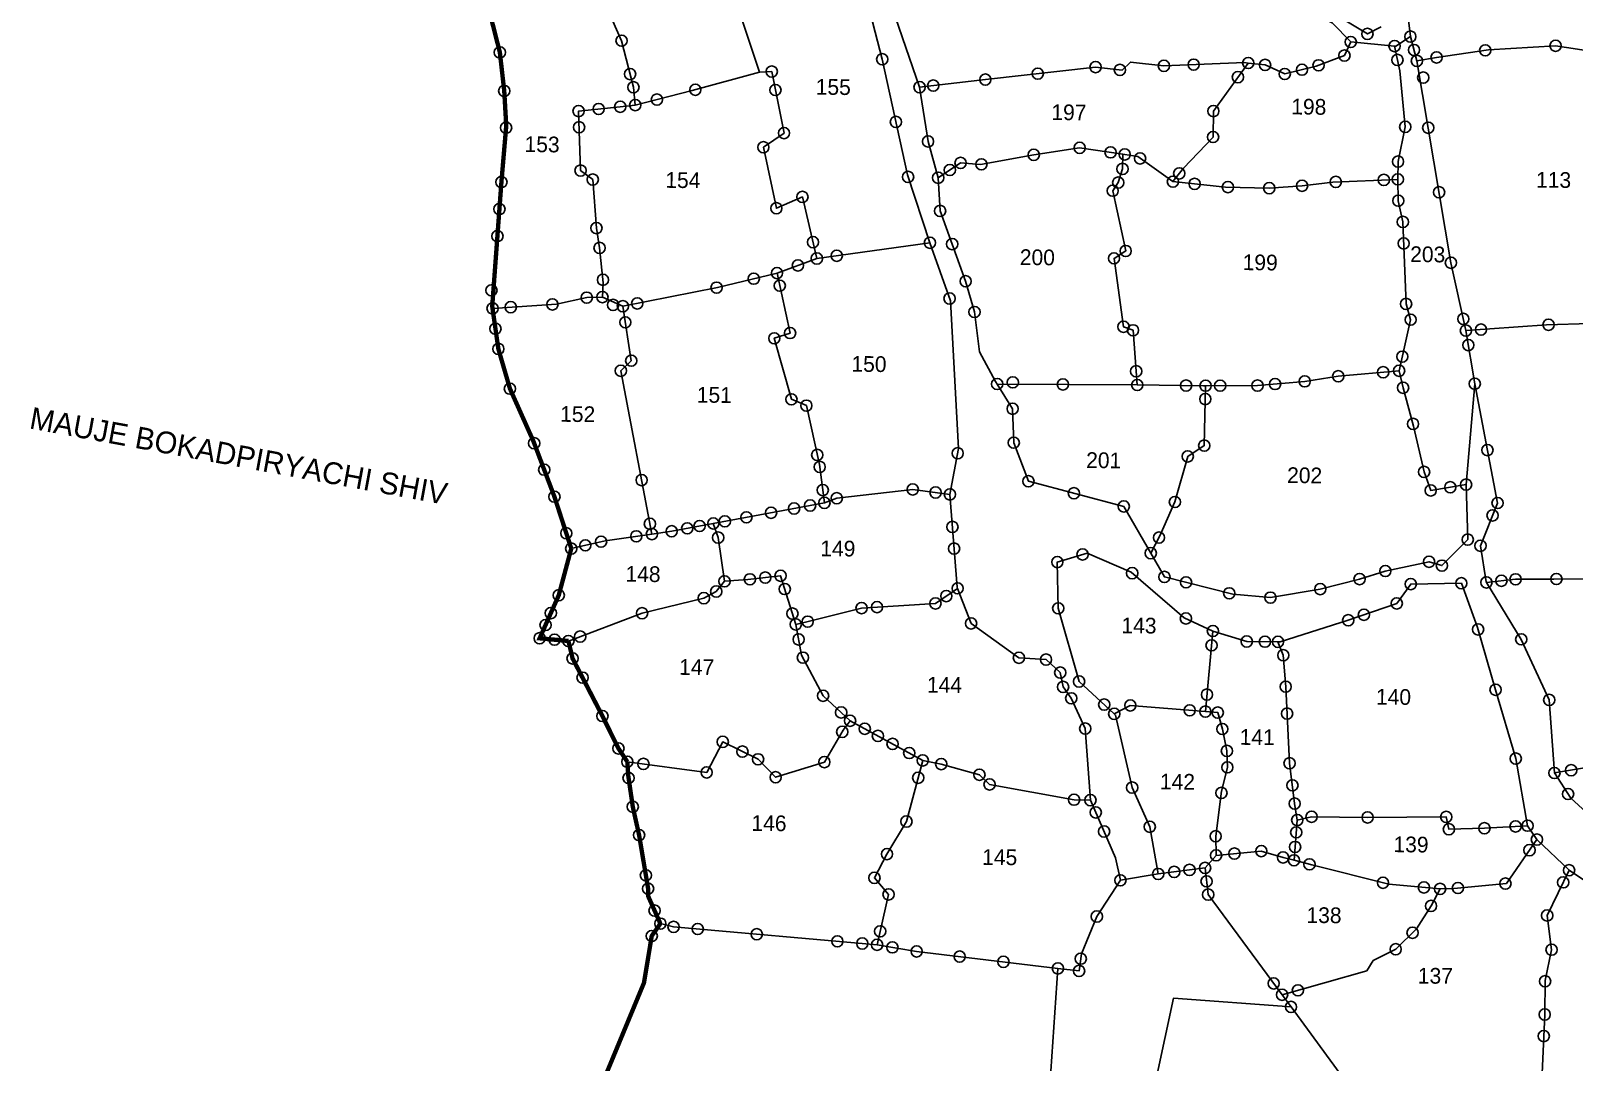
# Model space of a CAD drawing. Header units: metres. Extents: x 285473 to 288670, y 2087030 to 2089981.
# Drawn here: x 285638 to 286553, y 2088288 to 2088900 of the extents above; entities that cross this region are included whole.
import ezdxf
from ezdxf.enums import TextEntityAlignment as Align

# ---------------------------------------------------------------- set-up
doc = ezdxf.new("R2010")
doc.units = ezdxf.units.M
for name, color, linetype in [('OFF', 1, 'Continuous'), ('POLY_PARCEL', 6, 'Continuous'), ('POLY_ROAD', 30, 'Continuous'), ('SYM_STONE', 1, 'Continuous'), ('TEXT_MAPOUT', 7, 'Continuous'), ('TEXT_PARCEL', 7, 'Continuous'), ('V_BOUND_LINE', 7, 'Continuous')]:
    doc.layers.add(name, color=color, linetype=linetype)
doc.styles.add('TEXT_MAP', font='')
doc.styles.get('TEXT_MAP').set_extended_font_data('Kruti Dev 050')

# ---------------------------------------------------------------- blocks, each defined once
blk = doc.blocks.new('STONE')
blk.add_circle((0, 0), 0.851)

msp = doc.modelspace()

# ---------------------------------------------------------------- linework, layer by layer
at = {"layer": 'OFF'}
msp.add_lwpolyline([(286306.25, 2088399.69), (286283.86, 2088395.92)], dxfattribs=at)
at = {"layer": 'POLY_PARCEL'}
for points in [[(286069.67, 2088875.22), (286059.47, 2088906.13), (286046.75, 2088929.77), (286042.78, 2088936.7), (286053.35, 2088939.42)], [(285976.9, 2088919.2), (285987.98, 2088893.95), (285994.97, 2088866.32), (285996.07, 2088855.77)], [(286459.73, 2088881.99), (286455.83, 2088896.36)], [(286359.64, 2088880.7), (286369.65, 2088879.59), (286381.35, 2088874.19), (286400.05, 2088878.85), (286416.74, 2088885.15), (286420.49, 2088893.18)], [(286448.4, 2088811.7), (286448.52, 2088822.24), (286452.8, 2088842.85), (286449.52, 2088876.12), (286446.47, 2088890.73)], [(286459.73, 2088881.99), (286471.37, 2088884.01), (286502.23, 2088888.53), (286541.99, 2088890.92), (286579.63, 2088885.24)], [(286069.67, 2088875.22), (286077.01, 2088875.66), (286084.31, 2088839.11), (286072.06, 2088830.74), (286079.77, 2088794.59), (286095.25, 2088801.31), (286103.77, 2088764.75)], [(286164.72, 2088866.38), (286203.73, 2088870.89), (286269.09, 2088878.27), (286284.88, 2088876.47), (286289.8, 2088881.28), (286309.64, 2088879.04), (286357.5, 2088880.94), (286359.64, 2088880.7)], [(286315, 2088810.34), (286321.17, 2088818.37), (286338.81, 2088836.82), (286338.98, 2088852.21), (286359.64, 2088880.7)], [(286488.77, 2088722.02), (286479.89, 2088762.23), (286459.73, 2088881.99)], [(285996.07, 2088855.77), (286029.81, 2088864.31), (286069.67, 2088875.22)], [(285976.61, 2088741.84), (285977.11, 2088750.34), (285974.9, 2088771.03), (285973.01, 2088782.8), (285970.89, 2088811.6), (285963.65, 2088816.94), (285962.42, 2088852.21), (285987.18, 2088854.77), (285996.07, 2088855.77)], [(286175.75, 2088812.65), (286189.03, 2088821.45), (286200.78, 2088820.51), (286232.46, 2088826.24), (286259.67, 2088830.4), (286285.22, 2088826.63)], [(286293.81, 2088689.73), (286291.33, 2088722.17), (286285.67, 2088724.26), (286280.04, 2088764.84), (286286.98, 2088769.22), (286279.27, 2088804.97), (286282.56, 2088809.79), (286285.08, 2088817.87), (286285.22, 2088826.63)], [(286285.22, 2088826.63), (286286.39, 2088826.46), (286294.08, 2088825.16), (286315, 2088810.34)], [(286315, 2088810.34), (286346.18, 2088807.16), (286372.12, 2088806.47), (286391.6, 2088807.87), (286409.87, 2088810.1), (286448.4, 2088811.7)], [(286449.18, 2088698.14), (286456, 2088728.46), (286453.27, 2088737.81), (286451.37, 2088786.45), (286448.67, 2088799.05), (286448.4, 2088811.7)], [(286103.77, 2088764.75), (286170.87, 2088774.11)], [(286080.15, 2088756.09), (286103.77, 2088764.75)], [(285988.71, 2088736.44), (286044.79, 2088747.57), (286080.15, 2088756.09)], [(286080.15, 2088756.09), (286087.9, 2088720.54), (286078.54, 2088717.4), (286088.69, 2088681.22), (286097.56, 2088677.48), (286105.29, 2088642.54), (286108.28, 2088619.82)], [(285911.41, 2088735.16), (285949.4, 2088737.68), (285967.28, 2088741.54), (285976.61, 2088741.84)], [(285976.61, 2088741.84), (285988.71, 2088736.44)], [(285988.71, 2088736.44), (285993.66, 2088704.15), (285987.51, 2088698.14), (286005.93, 2088601.31)], [(286488.77, 2088722.02), (286502.87, 2088722.95), (286536.54, 2088725.41), (286614.31, 2088727.77)], [(286494.04, 2088690.45), (286488.77, 2088722.02)], [(286334.37, 2088689.3), (286365.16, 2088689.35), (286393.16, 2088691.87), (286413.06, 2088694.9), (286449.18, 2088698.14)], [(286488.91, 2088630.65), (286467.89, 2088627.15), (286463.96, 2088638.14), (286457.77, 2088665.35), (286451.53, 2088688.11), (286449.18, 2088698.14)], [(286210.74, 2088690.3), (286293.81, 2088689.73)], [(286293.81, 2088689.73), (286333.13, 2088689.3), (286334.37, 2088689.3)], [(286301.86, 2088589.97), (286307.45, 2088600.56), (286316.18, 2088620.32), (286323.78, 2088647.38), (286333.58, 2088653.76), (286334.37, 2088689.3)], [(286042.38, 2088607.58), (286108.28, 2088619.82)], [(286108.28, 2088619.82), (286115.61, 2088622.58), (286160.67, 2088627.75), (286182.7, 2088624.83)], [(285958.12, 2088592.71), (285978.29, 2088597.35), (286005.93, 2088601.31)], [(286005.93, 2088601.31), (286017.68, 2088602.99), (286042.38, 2088607.58)], [(286042.38, 2088607.58), (286045.24, 2088599.24), (286049.01, 2088573.27)], [(286049.01, 2088573.27), (286044.08, 2088567.24), (286036.74, 2088563.27), (286000.15, 2088554.36), (285956.45, 2088537.87)], [(286049.01, 2088573.27), (286062.81, 2088574.33), (286082.29, 2088576.55), (286091.3, 2088547.68)], [(286500.95, 2088572.63), (286518.25, 2088574.47), (286540.96, 2088574.63), (286601.38, 2088575.18), (286631.39, 2088576.06)], [(286091.3, 2088547.68), (286101.06, 2088550), (286130.33, 2088557.38), (286174.15, 2088560.14), (286187.3, 2088569.1)], [(286091.3, 2088547.68), (286094.75, 2088529.41), (286107.46, 2088505.36), (286123.51, 2088490.59)], [(286334.23, 2088496.01), (286338.72, 2088543.8)], [(286377.31, 2088537.37), (286380.46, 2088529.42), (286381.88, 2088510.77), (286384.21, 2088465.36), (286387.19, 2088441.42), (286388.71, 2088431.68)], [(286334.23, 2088496.01), (286289.72, 2088499.63), (286280.16, 2088494.67)], [(286340.63, 2088410.73), (286340.35, 2088422.08), (286343.89, 2088448.79), (286347.29, 2088462.93), (286346.99, 2088472.66), (286344.3, 2088485.66), (286341.57, 2088495.41), (286334.23, 2088496.01)], [(286123.51, 2088490.59), (286119.39, 2088484.97), (286108.24, 2088466.05), (286079.35, 2088457.04), (286068.93, 2088467.7), (286047.96, 2088478.06), (286038.43, 2088459.93), (285991.35, 2088466.27)], [(286123.51, 2088490.59), (286166.63, 2088467.02)], [(286139.52, 2088357.66), (286146.34, 2088387.57), (286137.93, 2088397.39), (286145.38, 2088411.49), (286156.95, 2088430.81), (286166.63, 2088467.02)], [(286166.63, 2088467.02), (286177.56, 2088464.87), (286200.19, 2088458.55), (286206.21, 2088452.81), (286256.38, 2088443.74), (286266.06, 2088443.46)], [(286541.27, 2088459.58), (286575.86, 2088465.32), (286594.08, 2088463.5), (286648.01, 2088464.12)], [(286388.71, 2088431.68), (286386.82, 2088407.79)], [(286388.71, 2088431.68), (286397.24, 2088433.61), (286430.49, 2088433.24), (286477.11, 2088433.54), (286478.66, 2088426.23), (286499.74, 2088426.81), (286525.39, 2088428.32)], [(286473.47, 2088390.82), (286481.58, 2088391.14), (286512.83, 2088394.03), (286530.87, 2088420.12)], [(286334.05, 2088403.26), (286340.63, 2088410.73)], [(286386.82, 2088407.79), (286380.35, 2088409.48), (286367.42, 2088413.27), (286340.63, 2088410.73)], [(286306.25, 2088399.69), (286334.05, 2088403.26)], [(286334.05, 2088403.26), (286335.9, 2088387.44), (286379.76, 2088328.01)], [(286473.47, 2088390.82), (286443.09, 2088393.59), (286397.4, 2088405.03), (286386.82, 2088407.79)], [(286529.47, 2088246.69), (286533.67, 2088259.61), (286533.86, 2088277.04), (286535.51, 2088316.32), (286535.74, 2088336.58), (286539.59, 2088354.77), (286536.97, 2088375.06), (286549.96, 2088401.92)], [(286246.78, 2088343.67), (286259.36, 2088342.16), (286260.69, 2088352.27), (286269.85, 2088374.46), (286283.86, 2088395.92)], [(286379.76, 2088328.01), (286429.96, 2088342.27), (286433.67, 2088348.31), (286447.13, 2088355.05), (286459.42, 2088367.07), (286468.09, 2088380.75), (286473.47, 2088390.82)], [(286010.96, 2088370.23), (286018.81, 2088368.31), (286139.52, 2088357.66)], [(286139.52, 2088357.66), (286162.99, 2088353.75), (286246.78, 2088343.67)], [(286246.78, 2088343.67), (286242.48, 2088282.78), (286237.96, 2088276.75), (286202.39, 2088250.4), (286113.13, 2088140.05), (286105.04, 2088105.29), (286072.11, 2088060.68), (286048.52, 2088053.64)], [(286385.04, 2088320.85), (286315.36, 2088326.07), (286289.71, 2088206.42)], [(286379.76, 2088328.01), (286385.04, 2088320.85)], [(286414.18, 2088267), (286417.87, 2088275.95), (286385.04, 2088320.85)]]:
    msp.add_lwpolyline(points, dxfattribs=at)
at = {"layer": 'POLY_ROAD'}
for points in [[(286359.74, 2089030.75), (286367.65, 2089004.98), (286371.59, 2088997.79), (286368.33, 2088985.32), (286365.93, 2088970.61), (286356.66, 2088940.79), (286376.68, 2088932.08), (286394.45, 2088922.95), (286417.5, 2088905.72), (286430.38, 2088897.99), (286438.52, 2088902.14)], [(286170.87, 2088774.11), (286157.46, 2088814.46), (286142.58, 2088882.96), (286132.65, 2088921.41), (286123.67, 2088957.69)], [(286420.49, 2088893.18), (286409.44, 2088904.47), (286372.11, 2088923.64), (286346.38, 2088940.45)], [(286452.98, 2088920.96), (286455.83, 2088896.36)], [(286150.43, 2088907.63), (286164.72, 2088866.38)], [(286455.83, 2088896.36), (286447.28, 2088890.65), (286446.47, 2088890.73)], [(286446.47, 2088890.73), (286420.49, 2088893.18)], [(286164.72, 2088866.38), (286169.73, 2088834.16), (286175.75, 2088812.65)], [(286175.75, 2088812.65), (286176.87, 2088792.99), (286192.05, 2088751.28), (286197.3, 2088733.03), (286200.17, 2088709.32), (286209.81, 2088691.8), (286210.74, 2088690.3)], [(286182.7, 2088624.83), (286187.85, 2088651.99), (286183, 2088739.59), (286170.87, 2088774.11)], [(286210.74, 2088690.3), (286219.91, 2088675.61), (286220.58, 2088655.5), (286229.27, 2088632.62), (286285.86, 2088617.71), (286301.86, 2088589.97)], [(286488.91, 2088630.65), (286494.04, 2088690.45)], [(286494.04, 2088690.45), (286507.56, 2088619.72), (286497.44, 2088594.38), (286500.78, 2088572.9), (286500.95, 2088572.63)], [(286301.86, 2088589.97), (286309.98, 2088575.9), (286350.54, 2088565.63), (286372.86, 2088563.59), (286402.41, 2088568.63), (286425.72, 2088574.62), (286440.97, 2088579.37), (286466.95, 2088584.89), (286474.52, 2088582.57), (286489.89, 2088598.03), (286488.91, 2088630.65)], [(286187.3, 2088569.1), (286187.01, 2088569.84), (286182.7, 2088624.83)], [(286338.72, 2088543.8), (286321.66, 2088551.7), (286290.24, 2088578.61), (286264.22, 2088590.03), (286246.42, 2088584.67), (286246.97, 2088557.25), (286259.36, 2088513.84), (286280.16, 2088494.67)], [(286266.06, 2088443.46), (286262.96, 2088485.93), (286254.66, 2088503.88), (286249.82, 2088510.64), (286248.13, 2088519.14), (286239.72, 2088526.83), (286223.64, 2088527.9), (286195.27, 2088548.31), (286187.3, 2088569.1)], [(286525.39, 2088428.32), (286518.36, 2088468.13), (286506.38, 2088508.96), (286495.64, 2088545.92), (286486.07, 2088572.16), (286456.06, 2088571.64), (286447.79, 2088560.16), (286418.96, 2088550.2), (286378.52, 2088537.36), (286377.31, 2088537.37)], [(286500.95, 2088572.63), (286521.59, 2088538.85), (286538.18, 2088502.94), (286541.27, 2088459.58)], [(286377.31, 2088537.37), (286358.8, 2088537.58), (286338.72, 2088543.8)], [(286280.16, 2088494.67), (286281, 2088493.89), (286290.81, 2088450.94), (286301.27, 2088427.69), (286306.25, 2088399.69)], [(286541.27, 2088459.58), (286550.94, 2088444.73), (286587.22, 2088411.72), (286601.46, 2088405.76), (286628.66, 2088400.1), (286638.29, 2088422.77), (286647.26, 2088425.35), (286662.02, 2088426.08)], [(286283.86, 2088395.92), (286280.88, 2088409.35), (286266.06, 2088443.46)], [(286530.87, 2088420.12), (286525.39, 2088428.32)], [(286549.96, 2088401.92), (286530.87, 2088420.12)], [(286640.15, 2088294.83), (286631.95, 2088296.05), (286637.25, 2088387.67), (286618.39, 2088387.88), (286609.11, 2088362.28), (286549.96, 2088401.92)]]:
    msp.add_lwpolyline(points, dxfattribs=at)
at = {"layer": 'V_BOUND_LINE', "const_width": 2.59}
for points in [[(285909.59, 2088911.19), (285915.75, 2088887.02), (285918.35, 2088864.19), (285919.55, 2088843.51), (285916.68, 2088810.06), (285911.23, 2088736.38), (285911.41, 2088735.16)], [(285911.41, 2088735.16), (285914.87, 2088711.11), (285921.74, 2088687.52), (285935.66, 2088656.37), (285948.12, 2088623.46), (285958.12, 2088592.71)], [(285958.12, 2088592.71), (285950.69, 2088565.01), (285939.35, 2088539.48), (285956.45, 2088537.87)], [(285956.45, 2088537.87), (285958.87, 2088527.55), (285975.97, 2088494.59), (285986.09, 2088474.17), (285991.35, 2088466.27)], [(285991.35, 2088466.27), (285991.96, 2088457.72), (285994.61, 2088439.52), (285998.35, 2088422.73), (286003.7, 2088390.97), (286003.66, 2088386.69), (286010.96, 2088370.23)], [(286010.96, 2088370.23), (286005.84, 2088362.9), (286001.26, 2088335.16), (285978.92, 2088281.26), (285957.37, 2088266.89), (285949.17, 2088202.34), (285918.28, 2088116.11), (285937.33, 2088098.44), (285981.51, 2088064.11)]]:
    msp.add_lwpolyline(points, dxfattribs=at)

# ---------------------------------------------------------------- block references
at = {"layer": 'SYM_STONE', "xscale": 3.919351147539538, "yscale": 3.919351147539538, "zscale": 3.919351147539538, "rotation": 359.3673879845411}
for p in [(285987.98, 2088893.95), (286420.49, 2088893.18), (286430.38, 2088897.99), (286446.47, 2088890.73), (286455.83, 2088896.36), (286541.99, 2088890.92), (285915.75, 2088887.02), (286142.58, 2088882.96), (286416.74, 2088885.15), (286448.18, 2088882.54), (286457.98, 2088888.44), (286459.73, 2088881.99), (286471.37, 2088884.01), (286500.22, 2088888.23), (285992.98, 2088874.16), (286077.01, 2088875.66), (286234.85, 2088874.4), (286269.09, 2088878.27), (286283.52, 2088876.63), (286309.64, 2088879.04), (286327.3, 2088879.74), (286353.55, 2088872.31), (286359.64, 2088880.7), (286369.65, 2088879.59), (286381.35, 2088874.19), (286391.56, 2088876.74), (286401.38, 2088879.35), (286463.46, 2088872.08), (285918.35, 2088864.19), (285994.97, 2088866.32), (286031.71, 2088864.83), (286079.21, 2088864.69), (286164.72, 2088866.38), (286172.85, 2088867.32), (286203.73, 2088870.89), (285987.18, 2088854.77), (285996.07, 2088855.77), (286008.92, 2088859.02), (285962.42, 2088852.21), (285974.36, 2088853.45), (286150.66, 2088845.78), (286338.98, 2088852.21), (285919.44, 2088842.29), (285962.76, 2088842.64), (286084.31, 2088839.11), (286338.81, 2088836.82), (286452.8, 2088842.85), (286466.41, 2088842.29), (286072.06, 2088830.74), (286169.73, 2088834.16), (286232.46, 2088826.24), (286259.67, 2088830.4), (286277.98, 2088827.7), (286286.39, 2088826.46), (286182.67, 2088817.24), (286189.03, 2088821.45), (286201.39, 2088820.62), (286285.08, 2088817.87), (286295.52, 2088824.14), (286448.52, 2088822.24), (285916.68, 2088810.06), (285963.65, 2088816.94), (285970.89, 2088811.6), (286157.9, 2088813.14), (286175.75, 2088812.65), (286282.56, 2088809.79), (286315, 2088810.34), (286318.75, 2088815.23), (286327.87, 2088809.03), (286391.6, 2088807.87), (286411.61, 2088810.17), (286440.09, 2088811.36), (286448.4, 2088811.7), (286095.25, 2088801.31), (286279.27, 2088804.97), (286347.61, 2088807.12), (286372.12, 2088806.47), (286448.67, 2088799.05), (286472.85, 2088804.05), (285915.5, 2088794.08), (286079.77, 2088794.59), (286176.87, 2088792.99), (285973.01, 2088782.8), (286451.37, 2088786.45), (285914.31, 2088778.01), (286101.51, 2088774.44), (286170.87, 2088774.11), (286184.04, 2088773.31), (286451.87, 2088773.72), (285974.9, 2088771.03), (286103.77, 2088764.75), (286115.59, 2088766.4), (286280.04, 2088764.84), (286286.98, 2088769.22), (286479.89, 2088762.23), (286080.15, 2088756.09), (286092.54, 2088760.63), (285910.77, 2088745.87), (285976.92, 2088752.11), (286044.31, 2088747.47), (286066.36, 2088752.77), (286081.78, 2088748.64), (286192.05, 2088751.28), (285911.41, 2088735.16), (285922.22, 2088735.88), (285946.95, 2088737.52), (285967.28, 2088741.54), (285976.61, 2088741.84), (285982.91, 2088737.24), (285988.71, 2088736.44), (285997.23, 2088738.13), (286182.5, 2088741.02), (286453.27, 2088737.81), (285990.17, 2088726.9), (286197.3, 2088733.03), (286456, 2088728.46), (286487.25, 2088728.94), (286537.78, 2088725.45), (285913.14, 2088723.11), (286078.54, 2088717.4), (286087.9, 2088720.54), (286285.67, 2088724.26), (286291.33, 2088722.17), (286488.77, 2088722.02), (286497.74, 2088722.61), (285914.87, 2088711.11), (286490.21, 2088713.4), (285987.51, 2088698.14), (285993.66, 2088704.15), (286449.18, 2088698.14), (286451.07, 2088706.54), (286210.74, 2088690.3), (286220.03, 2088691.29), (286249.73, 2088690.03), (286293.18, 2088697.88), (286293.81, 2088689.73), (286322.78, 2088689.41), (286334.37, 2088689.3), (286343.01, 2088689.31), (286365.16, 2088689.35), (286375.59, 2088690.29), (286393.16, 2088691.87), (286413.06, 2088694.9), (286439.7, 2088697.29), (286494.04, 2088690.45), (285921.74, 2088687.52), (286088.69, 2088681.22), (286334.19, 2088681.37), (286451.53, 2088688.11), (286097.56, 2088677.48), (286219.91, 2088675.61), (286457.41, 2088666.67), (285936.11, 2088655.16), (286220.58, 2088655.5), (286333.58, 2088653.76), (286104.02, 2088648.28), (286187.33, 2088649.27), (286323.78, 2088647.38), (286501.56, 2088651.08), (285942.05, 2088639.48), (286105.47, 2088641.14), (286463.96, 2088638.14), (285999.85, 2088633.29), (286107.28, 2088627.38), (286160.67, 2088627.75), (286174.19, 2088625.96), (286182.7, 2088624.83), (286229.27, 2088632.62), (286256.24, 2088625.51), (286467.89, 2088627.15), (286479.52, 2088629.09), (286488.91, 2088630.65), (285948.12, 2088623.46), (286090.26, 2088616.47), (286099.81, 2088618.25), (286108.28, 2088619.82), (286115.61, 2088622.58), (286285.86, 2088617.71), (286316.18, 2088620.32), (286507.56, 2088619.72), (286004.78, 2088607.38), (286042.38, 2088607.58), (286049.2, 2088608.85), (286062.02, 2088611.23), (286076.66, 2088613.95), (286504.62, 2088612.35), (285955.17, 2088601.78), (285996.69, 2088599.98), (286005.93, 2088601.31), (286017.68, 2088602.99), (286026.92, 2088604.71), (286034.24, 2088606.07), (286045.24, 2088599.24), (286184.22, 2088605.54), (286306.73, 2088599.2), (286489.89, 2088598.03), (285958.12, 2088592.71), (285966.46, 2088594.63), (285975.83, 2088596.78), (286185.22, 2088592.7), (286261.4, 2088589.19), (286301.86, 2088589.97), (286497.44, 2088594.38), (286246.42, 2088584.67), (286440.97, 2088579.37), (286466.95, 2088584.89), (286474.52, 2088582.57), (286049.01, 2088573.27), (286064.05, 2088574.47), (286073.21, 2088575.51), (286082.29, 2088576.55), (286290.82, 2088578.11), (286309.98, 2088575.9), (286322.79, 2088572.66), (286425.72, 2088574.62), (286456.06, 2088571.64), (286486.07, 2088572.16), (286500.95, 2088572.63), (286509.86, 2088573.58), (286518.25, 2088574.47), (286542.49, 2088574.64), (285950.69, 2088565.01), (286036.74, 2088563.27), (286044.08, 2088567.24), (286084.74, 2088568.7), (286180.57, 2088564.51), (286187.3, 2088569.1), (286348.4, 2088566.17), (286372.86, 2088563.59), (286402.41, 2088568.63), (285945.99, 2088554.43), (286000.15, 2088554.36), (286089.29, 2088554.12), (286130.33, 2088557.38), (286139.47, 2088557.95), (286174.15, 2088560.14), (286246.97, 2088557.25), (286428.3, 2088553.43), (286447.79, 2088560.16), (285942.85, 2088547.35), (286091.3, 2088547.68), (286098.36, 2088549.36), (286195.27, 2088548.31), (286322.67, 2088551.23), (286338.72, 2088543.8), (286418.96, 2088550.2), (286495.98, 2088544.76), (285939.35, 2088539.48), (285948.18, 2088538.65), (285956.45, 2088537.87), (285963.39, 2088540.49), (286092.98, 2088538.8), (286337.92, 2088535.3), (286358.8, 2088537.58), (286369.55, 2088537.46), (286377.31, 2088537.37), (286521.59, 2088538.85), (285958.87, 2088527.55), (286095.49, 2088528), (286223.64, 2088527.9), (286239.72, 2088526.83), (286380.46, 2088529.42), (285964.79, 2088516.14), (286248.13, 2088519.14), (286249.82, 2088510.64), (286259.36, 2088513.84), (286335.18, 2088506.11), (286381.88, 2088510.77), (286506.38, 2088508.96), (286107.46, 2088505.36), (286254.66, 2088503.88), (286274.22, 2088500.14), (286289.72, 2088499.63), (286324.94, 2088496.76), (286538.18, 2088502.94), (285976.58, 2088493.37), (286118.21, 2088495.47), (286123.51, 2088490.59), (286280.16, 2088494.67), (286334.23, 2088496.01), (286341.57, 2088495.41), (286382.7, 2088494.82), (286118.82, 2088484), (286132.2, 2088485.84), (286139.98, 2088481.59), (286262.96, 2088485.93), (286344.3, 2088485.66), (285986.09, 2088474.17), (286047.96, 2088478.06), (286059.63, 2088472.29), (286148.71, 2088476.82), (286158.59, 2088471.42), (286346.99, 2088472.66), (285991.35, 2088466.27), (286000.92, 2088464.98), (286068.93, 2088467.7), (286108.24, 2088466.05), (286166.63, 2088467.02), (286177.56, 2088464.87), (286347.29, 2088462.93), (286384.21, 2088465.36), (286518.36, 2088468.13), (286551.21, 2088461.23), (285992.13, 2088456.6), (286038.43, 2088459.93), (286079.35, 2088457.04), (286163.89, 2088456.76), (286200.19, 2088458.55), (286206.21, 2088452.81), (286290.81, 2088450.94), (286385.85, 2088452.25), (286541.27, 2088459.58), (286256.38, 2088443.74), (286266.06, 2088443.46), (286343.76, 2088447.79), (286549.39, 2088447.11), (285994.61, 2088439.52), (286269.21, 2088436.21), (286387.19, 2088441.42), (286397.24, 2088433.61), (286430.49, 2088433.24), (286477.11, 2088433.54), (286156.95, 2088430.81), (286274.14, 2088424.88), (286301.27, 2088427.69), (286388.13, 2088424.37), (286388.71, 2088431.68), (286478.66, 2088426.23), (286499.74, 2088426.81), (286518.24, 2088427.9), (286525.39, 2088428.32), (285998.35, 2088422.73), (286340.35, 2088422.08), (286387.45, 2088415.7), (286530.87, 2088420.12), (286145.38, 2088411.49), (286340.63, 2088410.73), (286351.48, 2088411.76), (286367.42, 2088413.27), (286380.35, 2088409.48), (286386.82, 2088407.79), (286396, 2088405.4), (286526.5, 2088413.8), (286002.37, 2088398.88), (286137.93, 2088397.39), (286283.86, 2088395.92), (286306.25, 2088399.69), (286315.74, 2088400.91), (286324.83, 2088402.08), (286334.05, 2088403.26), (286549.96, 2088401.92), (286003.7, 2088390.97), (286146.34, 2088387.57), (286334.98, 2088395.31), (286335.9, 2088387.44), (286439.59, 2088394.46), (286463.88, 2088391.69), (286473.47, 2088390.82), (286484.06, 2088391.37), (286512.23, 2088393.98), (286546.47, 2088394.7), (286007.52, 2088377.99), (286468.09, 2088380.75), (286010.96, 2088370.23), (286269.85, 2088374.46), (286536.97, 2088375.06), (286005.84, 2088362.9), (286018.81, 2088368.31), (286033.12, 2088367.05), (286068.15, 2088363.96), (286115.95, 2088359.74), (286141.34, 2088365.66), (286457.11, 2088364.81), (286130.74, 2088358.44), (286139.52, 2088357.66), (286148.6, 2088356.15), (286162.99, 2088353.75), (286188.5, 2088350.68), (286447.13, 2088355.05), (286539.59, 2088354.77), (286214.47, 2088347.56), (286246.78, 2088343.67), (286259.36, 2088342.16), (286260.31, 2088349.43), (286374.75, 2088334.78), (286535.73, 2088336.08), (286379.76, 2088328.01), (286389.14, 2088330.67), (286385.04, 2088320.85), (286535.51, 2088316.32), (286534.97, 2088303.49)]:
    msp.add_blockref('STONE', p, dxfattribs=at)

# ---------------------------------------------------------------- texts
at = {"layer": 'TEXT_MAPOUT'}
msp.add_text('MAUJE BOKADPIRYACHI SHIV', height=12.9488, rotation=349.59057, dxfattribs=at).set_placement((285636.17, 2088664.02))
at = {"layer": 'TEXT_PARCEL', "style": 'TEXT_MAP'}
for s, p in [('155', (286113.48, 2088861.83)), ('198', (286395.55, 2088850.11)), ('197', (286253.26, 2088846.78)), ('153', (285940.75, 2088827.8)), ('154', (286024.28, 2088806.58)), ('113', (286540.75, 2088806.72)), ('200', (286234.54, 2088760.8)), ('199', (286366.71, 2088757.76)), ('203', (286466.08, 2088762.56)), ('150', (286134.66, 2088697.51)), ('151', (286042.93, 2088679.19)), ('152', (285961.87, 2088667.8)), ('201', (286273.89, 2088640.43)), ('202', (286393.08, 2088631.49)), ('149', (286116.2, 2088588.08)), ('148', (286000.63, 2088572.93)), ('143', (286294.81, 2088542.4)), ('147', (286032.46, 2088517.71)), ('144', (286179.47, 2088507.19)), ('140', (286445.8, 2088500.06)), ('141', (286364.94, 2088476.2)), ('142', (286317.63, 2088449.76)), ('146', (286075.34, 2088425.16)), ('139', (286456.17, 2088412.53)), ('145', (286212.19, 2088404.99)), ('138', (286404.57, 2088370.57)), ('137', (286470.62, 2088334.61))]:
    msp.add_text(s, height=9.323, rotation=359.36739, dxfattribs=at).set_placement(p, align=Align.CENTER)

doc.saveas('drawing.dxf')
